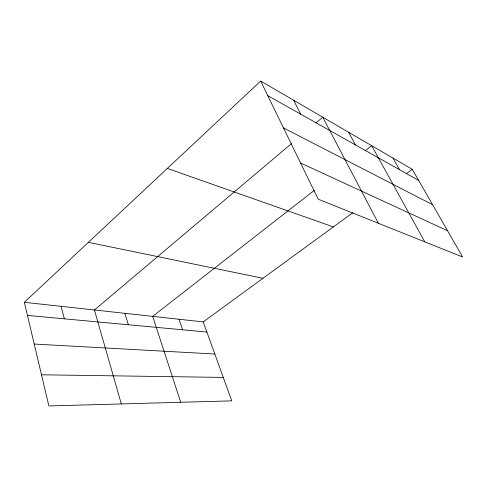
<?xml version="1.0" encoding="UTF-8"?>
<svg xmlns="http://www.w3.org/2000/svg" width="487" height="487" viewBox="0 0 487 487"><rect width="100%" height="100%" fill="white"/><g stroke="black" fill="none" stroke-linecap="round" stroke-linejoin="round"><path stroke-width="0.73" d="M24.35 302.305L203.207 321.901L231.751 400.856L48.864 405.951L24.35 302.305L260.667 81.049L412.288 169.324L462.65 257.014L318.175 199.177L260.667 81.049M291.439 143.653L94.435 309.982L121.3 403.93M315.801 123.077L322.765 117.203L378.375 223.277M314.389 190.332L152.675 316.361L180.732 402.274M365.207 150.726L371.678 145.68L424.78 241.85M203.207 321.901L352.911 212.649M406.152 173.798L412.288 169.324M41.498 374.795L223.277 377.413M34.224 344.041L214.822 354.025M27.449 315.412L206.872 332.037M88.384 242.349L262.962 278.29M167.339 168.429L333.376 226.905M300.582 163.048L447.559 230.735M283.477 127.911L432.62 204.723M267.783 95.665L418.68 180.452M393.033 158.117L399.584 169.726M348.595 132.239L355.425 144.913M293.673 100.267L300.729 114.177M178.997 319.247L182.631 329.79M124.842 313.311L128.355 324.762M61.088 306.329L64.369 318.833"/></g></svg>
